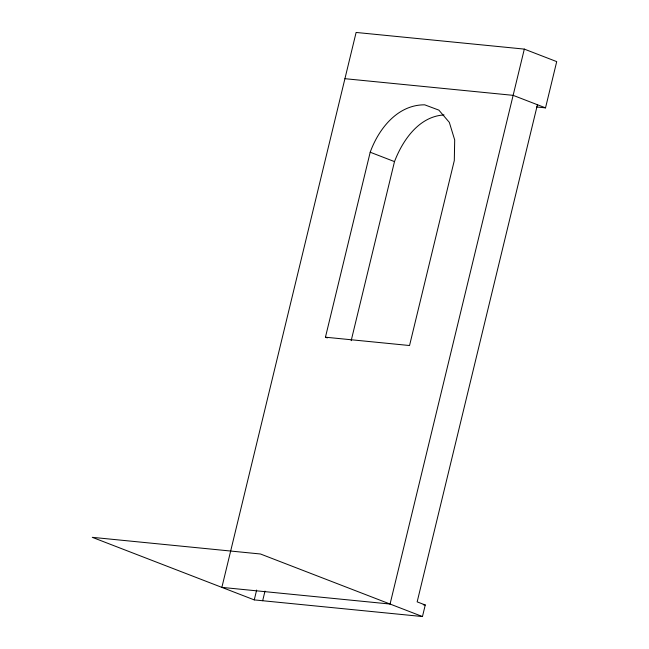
<?xml version="1.0" encoding="UTF-8"?>
<svg xmlns="http://www.w3.org/2000/svg" width="649" height="649" viewBox="0 0 649 649"><rect width="100%" height="100%" fill="white"/><g stroke="black" fill="none" stroke-linecap="round" stroke-linejoin="round"><path stroke-width="0.97" d="M537.429 104.732L417.161 601.858L425.257 604.99L422.458 616.55L260.484 553.995L92.288 537.331L254.262 599.895L256.639 590.055M325.449 337.204L370.198 152.223C378.692 128.778 397.594 104.643 424.722 104.83L438.878 110.135L449.327 122.377L454.698 139.957L454.3 160.554L409.543 345.528L325.449 337.204L327.315 337.926M262.667 600.731L265.003 591.093M351.174 340.684L394.495 161.609C402.696 140.152 419.019 116.406 444.021 114.938M524.319 49.105L390.065 604.041L221.869 587.386L356.114 32.45L524.319 49.105L556.712 61.614L545.525 107.864L536.48 106.963M344.927 78.691L513.132 95.346L545.525 107.864M423.245 604.787L425.257 604.99M254.262 599.895L422.458 616.55M370.198 152.223L394.495 161.609"/></g></svg>
